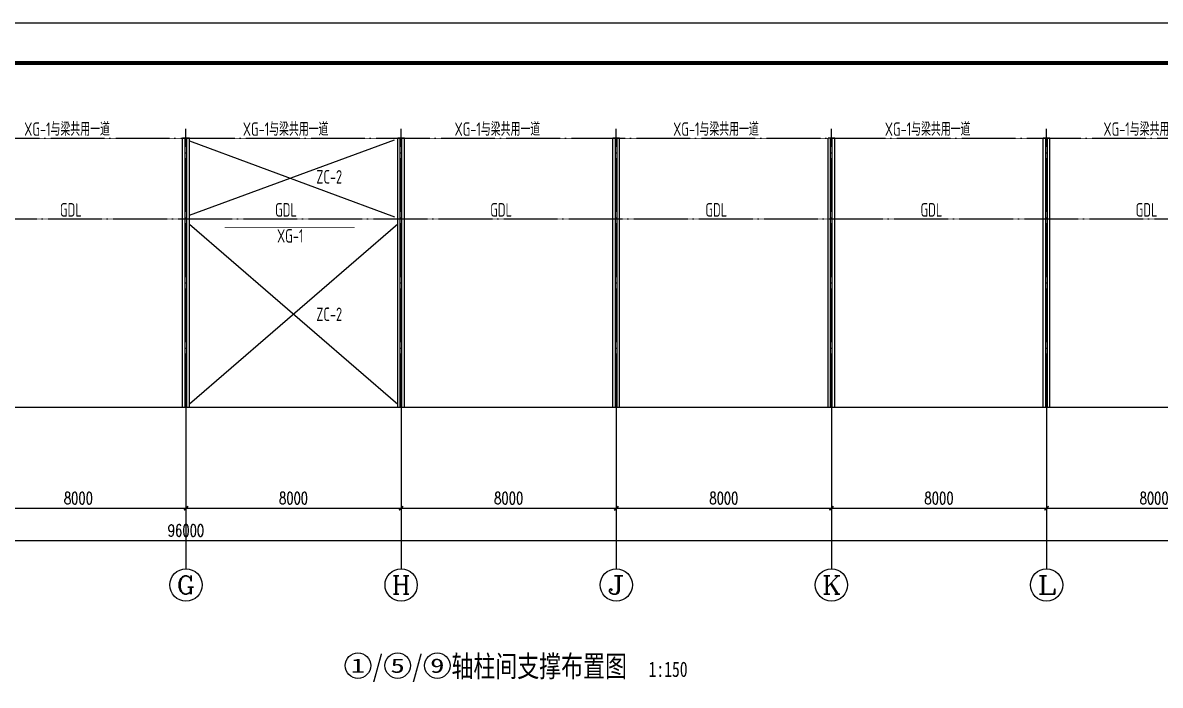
# Model space of a CAD drawing. Extents: x 14475413 to 15955882, y -732572 to -282951.
# Drawn here: x 15447241 to 15489538, y -491439 to -466825 of the extents above; entities that cross this region are included whole.
import ezdxf
from ezdxf.enums import TextEntityAlignment as Align

# ---------------------------------------------------------------- set-up
doc = ezdxf.new("R2010")
doc.units = 0
doc.header["$LTSCALE"] = 1000
doc.header["$MEASUREMENT"] = 0
doc.linetypes.add('DOTE', pattern=[2.42, 2, -0.2, 0.02, -0.2])
for name, color, linetype in [('3T_WOOD', 21, 'Continuous'), ('AXIS', 3, 'Continuous'), ('AXIS_TEXT', 7, 'Continuous'), ('DOTE', 1, 'DOTE'), ('PUB_TEXT', 7, 'Continuous'), ('SURFACE', 6, 'Continuous'), ('TK', 4, 'Continuous'), ('中粗', 4, 'Continuous'), ('钢梁', 4, 'Continuous')]:
    doc.layers.add(name, color=color, linetype=linetype)
doc.styles.add('_TCH_AXIS', font='COMPLEX', dxfattribs={"bigfont": 'GBCBIG'})
doc.styles.add('_TCH_DIM_T3', font='SIMPLEX', dxfattribs={"width": 0.705882, "bigfont": 'GBCBIG'})
doc.styles.add('COMPLEX', font='COMPLEX')
doc.styles.add('TK-LG-B', font='', dxfattribs={"width": 0.75})
doc.styles.add('TSSD_Dimension', font='Tssdeng.shx', dxfattribs={"width": 0.7, "bigfont": 'hztxt.shx'})
doc.styles.get('TK-LG-B').set_extended_font_data('SimSun')
doc.dimstyles.new('_TCH_ARCH&&150', dxfattribs={"dimtxt": 446.25, "dimasz": 150, "dimexe": 375, "dimexo": 450, "dimgap": 150, "dimtad": 1, "dimdec": 0, "dimzin": 0, "dimdsep": 46, "dimtxsty": '_TCH_DIM_T3', "dimblk": 'ARCHTICK', "dimcen": 0.09, "dimclrt": 7, "dimazin": 2, "dimtfac": 1, "dimtdec": 0, "dimtix": 1, "dimtmove": 2, "dimatfit": 3, "dimfxl": 0, "dimtolj": 1, "dimtzin": 0, "dimarcsym": 0})

# ---------------------------------------------------------------- blocks, each defined once
blk = doc.blocks.new('2Q3213323231')
at = {"layer": '钢梁'}
for p, q in [((14678985, -1003701), (14678985, -993701)), ((14679235, -993701), (14678985, -993701)), ((14679080, -1003701), (14679080, -993701)), ((14679140, -1003701), (14679140, -993701)), ((14679235, -1003701), (14679235, -993701)), ((14678985, -1003701), (14679235, -1003701)), ((14678985, -1003701), (14679235, -1003701))]:
    blk.add_line(p, q, dxfattribs=at)
blk = doc.blocks.new('GeYuanFrame_55736273', base_point=(20.09, 4.53))
at = {"layer": 'TK'}
blk.add_lwpolyline([(20.09, 4.53), (20.09, 598.53), (1071.09, 598.53), (1071.09, 4.53)], close=True, dxfattribs=at)
at = {"layer": 'TK', "const_width": 1}
blk.add_lwpolyline([(45.09, 588.53), (1061.09, 588.53), (1061.09, 14.53), (45.09, 14.53)], close=True, dxfattribs=at)
blk = doc.blocks.new('_AXISO')
blk.add_circle((0, 0), 0.5)
at = {"layer": 'AXIS_TEXT', "style": 'COMPLEX', "width": 1.041667}
blk.add_attdef('A', text='', height=0.56, dxfattribs=at).set_placement((-0.25, -0.28), (0.25, -0.28), align=Align.FIT)
blk = doc.blocks.new('_ArchTick')
at = {"color": 0, "linetype": 'ByBlock', "const_width": 0.4}
blk.add_lwpolyline([(-0.5, -0.5), (0.5, 0.5)], dxfattribs=at)
blk = doc.blocks.new('*D1376')
at = {"layer": 'AXIS', "color": 0, "lineweight": -2}
for p, q in [((15405311, -481564), (15405311, -486439)), ((15501311, -481564), (15501311, -486439)), ((15405311, -486064), (15501311, -486064))]:
    blk.add_line(p, q, dxfattribs=at)
at = {"layer": 'Defpoints', "color": 0}
for p in [(15405311, -481114), (15501311, -481114), (15501311, -486064)]:
    blk.add_point(p, dxfattribs=at)
at = {"layer": 'AXIS', "color": 0, "lineweight": -2, "xscale": 150, "yscale": 150, "zscale": 150, "rotation": 180}
blk.add_blockref('_ArchTick', (15405311, -486064), dxfattribs=at)
at = {"layer": 'AXIS', "color": 0, "lineweight": -2, "xscale": 150, "yscale": 150, "zscale": 150}
blk.add_blockref('_ArchTick', (15501311, -486064), dxfattribs=at)
at = {"layer": 'AXIS', "color": 7, "insert": (15453311, -485691), "char_height": 446.2, "attachment_point": 5, "style": '_TCH_DIM_T3'}
blk.add_mtext('\\A1;96000', dxfattribs=at)
blk = doc.blocks.new('*D1382')
at = {"layer": 'AXIS', "color": 0, "lineweight": -2}
for p, q in [((15445311, -481564), (15445311, -485239)), ((15453311, -481564), (15453311, -485239)), ((15445311, -484864), (15453311, -484864))]:
    blk.add_line(p, q, dxfattribs=at)
at = {"layer": 'Defpoints', "color": 0}
for p in [(15445311, -481114), (15453311, -481114), (15453311, -484864)]:
    blk.add_point(p, dxfattribs=at)
at = {"layer": 'AXIS', "color": 0, "lineweight": -2, "xscale": 150, "yscale": 150, "zscale": 150, "rotation": 180}
blk.add_blockref('_ArchTick', (15445311, -484864), dxfattribs=at)
at = {"layer": 'AXIS', "color": 0, "lineweight": -2, "xscale": 150, "yscale": 150, "zscale": 150}
blk.add_blockref('_ArchTick', (15453311, -484864), dxfattribs=at)
at = {"layer": 'AXIS', "color": 7, "insert": (15449311, -484491), "char_height": 446.2, "attachment_point": 5, "style": '_TCH_DIM_T3'}
blk.add_mtext('\\A1;8000', dxfattribs=at)
blk = doc.blocks.new('*D1383')
at = {"layer": 'AXIS', "color": 0, "lineweight": -2}
for p, q in [((15453311, -481564), (15453311, -485239)), ((15461311, -481564), (15461311, -485239)), ((15453311, -484864), (15461311, -484864))]:
    blk.add_line(p, q, dxfattribs=at)
at = {"layer": 'Defpoints', "color": 0}
for p in [(15453311, -481114), (15461311, -481114), (15461311, -484864)]:
    blk.add_point(p, dxfattribs=at)
at = {"layer": 'AXIS', "color": 0, "lineweight": -2, "xscale": 150, "yscale": 150, "zscale": 150, "rotation": 180}
blk.add_blockref('_ArchTick', (15453311, -484864), dxfattribs=at)
at = {"layer": 'AXIS', "color": 0, "lineweight": -2, "xscale": 150, "yscale": 150, "zscale": 150}
blk.add_blockref('_ArchTick', (15461311, -484864), dxfattribs=at)
at = {"layer": 'AXIS', "color": 7, "insert": (15457311, -484491), "char_height": 446.2, "attachment_point": 5, "style": '_TCH_DIM_T3'}
blk.add_mtext('\\A1;8000', dxfattribs=at)
blk = doc.blocks.new('*D1384')
at = {"layer": 'AXIS', "color": 0, "lineweight": -2}
for p, q in [((15461311, -481564), (15461311, -485239)), ((15469311, -481564), (15469311, -485239)), ((15461311, -484864), (15469311, -484864))]:
    blk.add_line(p, q, dxfattribs=at)
at = {"layer": 'Defpoints', "color": 0}
for p in [(15461311, -481114), (15469311, -481114), (15469311, -484864)]:
    blk.add_point(p, dxfattribs=at)
at = {"layer": 'AXIS', "color": 0, "lineweight": -2, "xscale": 150, "yscale": 150, "zscale": 150, "rotation": 180}
blk.add_blockref('_ArchTick', (15461311, -484864), dxfattribs=at)
at = {"layer": 'AXIS', "color": 0, "lineweight": -2, "xscale": 150, "yscale": 150, "zscale": 150}
blk.add_blockref('_ArchTick', (15469311, -484864), dxfattribs=at)
at = {"layer": 'AXIS', "color": 7, "insert": (15465311, -484491), "char_height": 446.2, "attachment_point": 5, "style": '_TCH_DIM_T3'}
blk.add_mtext('\\A1;8000', dxfattribs=at)
blk = doc.blocks.new('*D1385')
at = {"layer": 'AXIS', "color": 0, "lineweight": -2}
for p, q in [((15469311, -481564), (15469311, -485239)), ((15477311, -481564), (15477311, -485239)), ((15469311, -484864), (15477311, -484864))]:
    blk.add_line(p, q, dxfattribs=at)
at = {"layer": 'Defpoints', "color": 0}
for p in [(15469311, -481114), (15477311, -481114), (15477311, -484864)]:
    blk.add_point(p, dxfattribs=at)
at = {"layer": 'AXIS', "color": 0, "lineweight": -2, "xscale": 150, "yscale": 150, "zscale": 150, "rotation": 180}
blk.add_blockref('_ArchTick', (15469311, -484864), dxfattribs=at)
at = {"layer": 'AXIS', "color": 0, "lineweight": -2, "xscale": 150, "yscale": 150, "zscale": 150}
blk.add_blockref('_ArchTick', (15477311, -484864), dxfattribs=at)
at = {"layer": 'AXIS', "color": 7, "insert": (15473311, -484491), "char_height": 446.2, "attachment_point": 5, "style": '_TCH_DIM_T3'}
blk.add_mtext('\\A1;8000', dxfattribs=at)
blk = doc.blocks.new('*D1386')
at = {"layer": 'AXIS', "color": 0, "lineweight": -2}
for p, q in [((15477311, -481564), (15477311, -485239)), ((15485311, -481564), (15485311, -485239)), ((15477311, -484864), (15485311, -484864))]:
    blk.add_line(p, q, dxfattribs=at)
at = {"layer": 'Defpoints', "color": 0}
for p in [(15477311, -481114), (15485311, -481114), (15485311, -484864)]:
    blk.add_point(p, dxfattribs=at)
at = {"layer": 'AXIS', "color": 0, "lineweight": -2, "xscale": 150, "yscale": 150, "zscale": 150, "rotation": 180}
blk.add_blockref('_ArchTick', (15477311, -484864), dxfattribs=at)
at = {"layer": 'AXIS', "color": 0, "lineweight": -2, "xscale": 150, "yscale": 150, "zscale": 150}
blk.add_blockref('_ArchTick', (15485311, -484864), dxfattribs=at)
at = {"layer": 'AXIS', "color": 7, "insert": (15481311, -484491), "char_height": 446.2, "attachment_point": 5, "style": '_TCH_DIM_T3'}
blk.add_mtext('\\A1;8000', dxfattribs=at)
blk = doc.blocks.new('*D1387')
at = {"layer": 'AXIS', "color": 0, "lineweight": -2}
for p, q in [((15485311, -481564), (15485311, -485239)), ((15493311, -481564), (15493311, -485239)), ((15485311, -484864), (15493311, -484864))]:
    blk.add_line(p, q, dxfattribs=at)
at = {"layer": 'Defpoints', "color": 0}
for p in [(15485311, -481114), (15493311, -481114), (15493311, -484864)]:
    blk.add_point(p, dxfattribs=at)
at = {"layer": 'AXIS', "color": 0, "lineweight": -2, "xscale": 150, "yscale": 150, "zscale": 150, "rotation": 180}
blk.add_blockref('_ArchTick', (15485311, -484864), dxfattribs=at)
at = {"layer": 'AXIS', "color": 0, "lineweight": -2, "xscale": 150, "yscale": 150, "zscale": 150}
blk.add_blockref('_ArchTick', (15493311, -484864), dxfattribs=at)
at = {"layer": 'AXIS', "color": 7, "insert": (15489311, -484491), "char_height": 446.2, "attachment_point": 5, "style": '_TCH_DIM_T3'}
blk.add_mtext('\\A1;8000', dxfattribs=at)

msp = doc.modelspace()

# ---------------------------------------------------------------- linework, layer by layer
at = {"layer": 'AXIS'}
for p, q in [((15453311.2, -481114), (15453311.2, -487114)), ((15461311.2, -481114), (15461311.2, -487114)), ((15469311.2, -481114), (15469311.2, -487114)), ((15477311.2, -481114), (15477311.2, -487114)), ((15485311.2, -481114), (15485311.2, -487114))]:
    msp.add_line(p, q, dxfattribs=at)
at = {"layer": 'DOTE'}
for p, q in [((15404721.3, -471114), (15501980.3, -471114)), ((15453311.2, -481114), (15453311.2, -470771.6)), ((15461311.2, -481114), (15461311.2, -470771.6)), ((15469311.2, -481114), (15469311.2, -470771.6)), ((15477311.2, -481114), (15477311.2, -470771.6)), ((15485311.2, -481114), (15485311.2, -470771.6)), ((15404626.3, -474114), (15501980.3, -474114))]:
    msp.add_line(p, q, dxfattribs=at)
at = {"layer": 'PUB_TEXT'}
for centre in [(15459706.5, -490710.7), (15461181.9, -490710.7), (15462657.2, -490710.7)]:
    msp.add_circle(centre, 472.5, dxfattribs=at)
at = {"layer": 'SURFACE'}
msp.add_line((15404721.3, -481114), (15502001, -481114), dxfattribs=at)
at = {"layer": 'SURFACE', "color": 3, "const_width": 25}
for points in [[(15405311.2, -471114), (15501311.2, -471114)], [(15405311.2, -474114), (15501311.2, -474114)], [(15454747.1, -474432.4), (15459582.2, -474432.4)]]:
    msp.add_lwpolyline(points, dxfattribs=at)
at = {"layer": '中粗', "color": 6}
for points in [[(15453436.2, -473978.8), (15461061.2, -471174.4)], [(15453436.2, -471207.7), (15461061.2, -474034)], [(15453436.2, -474311.8), (15461186.2, -480992.7)], [(15461186.2, -474311.8), (15453436.2, -480992.7)]]:
    msp.add_lwpolyline(points, dxfattribs=at)

# ---------------------------------------------------------------- block references
at = {"xscale": 150, "yscale": 150, "zscale": 150}
msp.add_blockref('GeYuanFrame_55736273', (15391640.1, -555925.4), dxfattribs=at)
at = {"layer": '3T_WOOD'}
for p in [(774200.7, 522587.2), (782200.7, 522587.2), (790200.7, 522587.2), (798200.7, 522587.2), (806200.7, 522587.2)]:
    msp.add_blockref('2Q3213323231', p, dxfattribs=at)
at = {"layer": 'AXIS'}
ref = msp.add_blockref('_AXISO', (15453311.2, -487714), dxfattribs=dict(at, xscale=1200, yscale=1200, zscale=1200))
ref.add_attrib('A', 'G', dxfattribs={"layer": 'AXIS_TEXT', "ltscale": 0.5, "height": 678.8, "style": '_TCH_AXIS', "width": 1.166667}).set_placement((15452971.7, -488053.4), (15453650.6, -488053.4), align=Align.FIT)
ref = msp.add_blockref('_AXISO', (15461311.2, -487714), dxfattribs=dict(at, xscale=1200, yscale=1200, zscale=1200))
ref.add_attrib('A', 'H', dxfattribs={"layer": 'AXIS_TEXT', "ltscale": 0.5, "height": 678.8, "style": '_TCH_AXIS', "width": 1.05}).set_placement((15460971.7, -488053.4), (15461650.6, -488053.4), align=Align.FIT)
ref = msp.add_blockref('_AXISO', (15469311.2, -487714), dxfattribs=dict(at, xscale=1200, yscale=1200, zscale=1200))
ref.add_attrib('A', 'J', dxfattribs={"layer": 'AXIS_TEXT', "ltscale": 0.5, "height": 678.8, "style": '_TCH_AXIS', "width": 1.909091}).set_placement((15468971.7, -488053.4), (15469650.6, -488053.4), align=Align.FIT)
ref = msp.add_blockref('_AXISO', (15477311.2, -487714), dxfattribs=dict(at, xscale=1200, yscale=1200, zscale=1200))
ref.add_attrib('A', 'K', dxfattribs={"layer": 'AXIS_TEXT', "ltscale": 0.5, "height": 678.8, "style": '_TCH_AXIS', "width": 1.105263}).set_placement((15476971.7, -488053.4), (15477650.6, -488053.4), align=Align.FIT)
ref = msp.add_blockref('_AXISO', (15485311.2, -487714), dxfattribs=dict(at, xscale=1200, yscale=1200, zscale=1200))
ref.add_attrib('A', 'L', dxfattribs={"layer": 'AXIS_TEXT', "ltscale": 0.5, "height": 678.8, "style": '_TCH_AXIS', "width": 1.4}).set_placement((15484971.7, -488053.4), (15485650.6, -488053.4), align=Align.FIT)

# ---------------------------------------------------------------- texts
at = {"layer": 'PUB_TEXT'}
for s, height, style, width, p in [('XG-1与梁共用一道', 500, 'TSSD_Dimension', 0.7, (15447297.4, -471027.2)), ('XG-1与梁共用一道', 500, 'TSSD_Dimension', 0.7, (15455425.9, -471027.2)), ('XG-1与梁共用一道', 500, 'TSSD_Dimension', 0.7, (15463297.4, -471027.2)), ('XG-1与梁共用一道', 500, 'TSSD_Dimension', 0.7, (15471425.9, -471027.2)), ('XG-1与梁共用一道', 500, 'TSSD_Dimension', 0.7, (15479297.4, -471027.2)), ('XG-1与梁共用一道', 500, 'TSSD_Dimension', 0.7, (15487425.9, -471027.2)), ('ZC-2', 500, 'TSSD_Dimension', 0.7, (15458158.8, -472799.2)), ('GDL', 500, 'TSSD_Dimension', 0.7, (15448623.9, -474027.2)), ('GDL', 500, 'TSSD_Dimension', 0.7, (15456623.9, -474027.2)), ('GDL', 500, 'TSSD_Dimension', 0.7, (15464623.9, -474027.2)), ('GDL', 500, 'TSSD_Dimension', 0.7, (15472623.9, -474027.2)), ('GDL', 500, 'TSSD_Dimension', 0.7, (15480623.9, -474027.2)), ('GDL', 500, 'TSSD_Dimension', 0.7, (15488623.9, -474027.2)), ('XG-1', 500, 'TSSD_Dimension', 0.7, (15456698.4, -474994.6)), ('ZC-2', 500, 'TSSD_Dimension', 0.7, (15458158.8, -477906.3)), ('轴柱间支撑布置图', 797.47, 'TK-LG-B', 0.75, (15463182.2, -491130.7)), ('/', 797.5, 'TK-LG-B', 0.75, (15460231.5, -491130.7)), ('/', 797.5, 'TK-LG-B', 0.75, (15461706.9, -491130.7)), ('1:150', 569.62, 'TK-LG-B', 0.75, (15470510.9, -491130.7))]:
    msp.add_text(s, height=height, dxfattribs=dict(at, style=style, width=width)).set_placement(p)
at = {"layer": 'PUB_TEXT', "style": 'TK-LG-B', "width": 1.875}
for s, p, p2 in [('1', (15459439.3, -490978), (15459973.8, -490978)), ('5', (15460914.6, -490978), (15461449.1, -490978)), ('9', (15462389.9, -490978), (15462924.5, -490978))]:
    msp.add_text(s, height=534.6, dxfattribs=at).set_placement(p, p2, align=Align.FIT)

# ---------------------------------------------------------------- dimensions: what is measured, and where the dimension line sits
at = {"layer": 'AXIS'}
for p1, p2, distance, text, picture, middle in [((15405311.2, -481114), (15501311.2, -481114), -4950, '96000', '*D1376', (15453311.2, -485690.9)), ((15445311.2, -481114), (15453311.2, -481114), -3750, '8000', '*D1382', (15449311.2, -484490.9)), ((15453311.2, -481114), (15461311.2, -481114), -3750, '8000', '*D1383', (15457311.2, -484490.9)), ((15461311.2, -481114), (15469311.2, -481114), -3750, '8000', '*D1384', (15465311.2, -484490.9)), ((15469311.2, -481114), (15477311.2, -481114), -3750, '8000', '*D1385', (15473311.2, -484490.9)), ((15477311.2, -481114), (15485311.2, -481114), -3750, '8000', '*D1386', (15481311.2, -484490.9)), ((15485311.2, -481114), (15493311.2, -481114), -3750, '8000', '*D1387', (15489311.2, -484490.9))]:
    dim = msp.add_aligned_dim(p1=p1, p2=p2, distance=distance, text=text, dimstyle='_TCH_ARCH&&150', dxfattribs=at)
    dim.commit()
    dim.dimension.update_dxf_attribs({"geometry": picture, "text_midpoint": middle})

doc.saveas('drawing.dxf')
